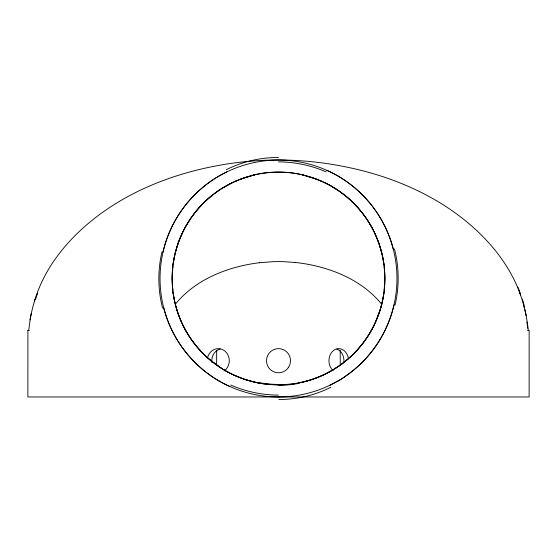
<?xml version="1.0" encoding="UTF-8"?>
<svg xmlns="http://www.w3.org/2000/svg" width="557" height="557" viewBox="0 0 557 557"><rect width="100%" height="100%" fill="white"/><g stroke="black" fill="none" stroke-linecap="round" stroke-linejoin="round"><path stroke-width="0.84" d="M27.906 330.371L27.878 396.967L529.129 396.967L529.15 330.371L527.542 330.371M340.23 364.967L340.23 350.262M216.61 364.967L216.687 350.262M172.294 272.582L172.315 284.906M384.692 284.899L384.713 272.575M172.378 271.224L172.865 265.974L172.127 278.5L172.872 291.046M384.602 286.228L384.246 290.12M28.727 330.371L30.113 319.934A433.722 255.002 0 0 1 31.283 313.688A405.385 238.34 0 0 1 33.824 303.314L35.07 299.193A367.55 216.095 0 0 1 37.166 293.073A336.553 197.874 0 0 1 54.711 259.75L57.434 256.018A326.186 191.782 0 0 1 74.561 236.098C112.598 197.826 164.28 175.573 216.798 165.77A206.577 121.454 0 0 1 278.5 159.956A206.584 121.461 0 0 1 340.202 165.819C392.734 175.504 444.395 197.839 482.425 236.091A329.598 193.78 0 0 1 510.685 273.25L512.823 277.17A335.836 197.457 0 0 1 517.467 287.064A349.873 205.707 0 0 1 519.848 293.093L521.944 299.213A385.709 226.776 0 0 1 523.754 305.403L524.805 309.546A419.24 246.493 0 0 1 526.149 315.777L527.228 322.03A464.726 273.236 0 0 1 528.057 328.289L528.28 330.371M384.135 291.046L384.88 278.5L384.135 265.954M173.025 264.707L174.926 254.25M172.949 265.299C174.334 254.257 177.453 243.43 182.174 233.355M384.058 291.701C382.673 302.702 379.589 313.494 374.861 323.526M383.94 292.62L383.585 295.043M383.397 296.227L382.046 302.897M162.999 252.161C170.755 217.362 195.173 186.804 227.43 171.605M394.008 304.839C387.456 333.922 369.43 360.198 344.658 376.776M175.177 253.191L178.47 242.309L182.146 233.474M381.796 303.934L380.737 307.91M380.459 308.863L375.16 322.928M34.43 301.253L35.07 299.193M374.492 324.362C368.532 336.839 360.114 348.125 349.866 357.392M182.849 231.942C189.22 218.852 198.306 207.093 209.376 197.644M182.501 232.68C191.817 213.136 207.225 196.558 226.093 185.927M374.506 324.32C365.928 342.277 352.24 357.761 335.405 368.379M175.274 304.296C190.341 285.623 212.37 273.8 235.228 267.499A106.763 62.774 0 0 1 259.311 262.737M348.278 358.799L341.887 363.93M209.905 197.192L213.101 194.602M214.71 193.37L219.562 189.944M339.944 365.336L331.213 370.899L324.313 374.513M221.359 188.774L232.694 182.487L227.736 185.015M333.768 369.395C323.025 375.933 311.112 380.528 298.768 382.931M337.347 381.315L329.695 385.333M233.487 182.125L244.307 177.767L255.322 174.682M323.52 374.875C313.48 379.582 302.695 382.673 291.694 384.058M234.351 181.714L237.679 180.266M239.343 179.591L254.431 174.877M259.311 262.751L272.986 261.686A91.982 54.078 0 0 1 284.021 261.686L294.98 262.444M291.039 384.128L278.507 384.88L265.968 384.128M253.491 174.696L254.807 174.599M278.82 396.967L278.187 396.967M27.85 330.371L29.298 330.371M302.2 174.599L303.516 174.696M265.313 384.058C250.462 382.206 236.022 377.18 223.239 369.395M258.239 382.931L244.808 379.401L233.487 374.875M301.685 174.682L312.7 177.767L323.52 182.125M302.576 174.877L317.664 179.591M319.328 180.266L322.656 181.714M326.945 170.386C359.55 184.785 384.706 214.724 393.319 249.306M229.93 386.551C197.387 372.139 172.294 342.228 163.688 307.694M232.694 374.513C210.894 364.181 192.889 346.141 182.515 324.362M329.271 185.015L324.313 182.487C345.883 192.715 363.756 210.455 374.151 231.942M330.914 185.927L339.067 191.044L347.102 197.192M221.602 368.386L208.729 358.799M347.631 197.644C358.903 207.281 368.093 219.312 374.506 232.68M207.141 357.392C196.879 348.118 188.461 336.811 182.501 324.32M381.733 304.303C366.666 285.623 344.637 273.8 321.779 267.499A106.408 62.565 0 0 0 294.987 262.424M374.826 233.355L378.704 242.768L381.824 253.191M181.847 322.928L178.01 313.403L175.211 303.934M374.861 233.474C379.589 243.506 382.673 254.298 384.058 265.299M182.146 323.526C177.418 313.494 174.334 302.702 172.949 291.701M519.848 293.093L520.579 295.119M523.754 305.403L524.297 307.478M174.961 302.897L173.067 292.627M382.081 254.243L382.325 255.322M382.568 256.422L383.982 264.7M172.761 290.12L172.405 286.228M384.288 267.256L384.414 268.565M384.532 269.88L384.629 271.224M336.818 349.086A12.073 9.81 -90 0 1 343.857 362.377M333.079 370.551A12.073 9.796 -90 0 1 333.448 350.541A12.073 9.796 -90 0 1 348.369 358.464M211.918 362.593A12.073 11.084 -90 0 1 220.161 348.988M207.469 358.193A12.073 11.036 -90 0 1 224.582 350.799A12.073 11.036 -90 0 1 224.137 370.92M278.208 395.122A110.056 98.526 0 0 1 230.758 385.033M162.567 308.056A106.06 95.477 -89.2 0 1 161.983 251.868M226.309 169.683A110.39 103.289 4.9 0 1 278.479 157.492M278.486 161.864A110.014 98.471 0 0 1 326.117 171.897M394.44 248.944A106.06 95.477 -89.2 0 1 395.024 305.132M344.755 376.901A121.231 115.675 12.9 0 1 337.438 381.461M330.823 387.254A110.439 103.351 4.9 0 1 278.848 399.508M278.507 384.421A97.273 88.41 0 0 1 258.337 382.499M298.872 383.355A97.273 89.315 0.4 0 1 278.507 385.319M256.081 174.438A65.058 38.252 0 0 1 300.926 174.438M526.866 322.037A464.35 271.774 2.5 0 1 527.764 328.289M524.847 309.546A418.878 244.551 2.6 0 1 526.184 315.777M522.369 299.179A385.555 225.39 1.6 0 1 524.123 305.375M517.836 287.015A349.859 205.338 0.4 0 1 520.175 293.052M30.029 319.934A433.262 253.177 -2.5 0 1 31.178 313.682M35.571 299.241A367.495 214.71 -1.5 0 1 37.737 293.135M288.589 367.244A12.073 12.003 -90 0 0 279.099 348.647A12.073 12.003 -90 0 0 267.826 366.214A12.073 12.003 -90 0 0 288.589 367.244M219.27 381.092A118.467 118.467 0 0 0 396.967 278.5A118.467 118.467 0 0 0 219.27 175.908A118.467 118.467 0 0 0 219.27 381.092M225.313 370.628A106.38 106.38 0 0 0 384.88 278.5A106.38 106.38 0 0 0 225.313 186.372A106.38 106.38 0 0 0 225.313 370.628"/></g></svg>
